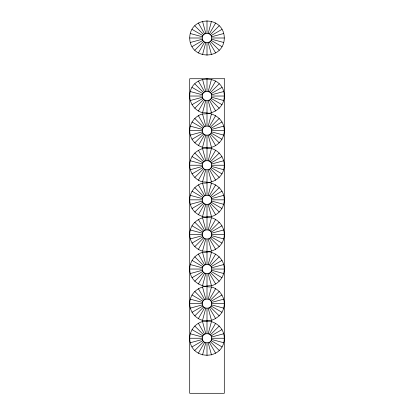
<?xml version="1.0" encoding="UTF-8"?>
<svg xmlns="http://www.w3.org/2000/svg" width="414" height="414" viewBox="0 0 414 414"><rect width="100%" height="100%" fill="white"/><g stroke="black" fill="none" stroke-linecap="round" stroke-linejoin="round"><path stroke-width="0.62" d="M189.7 38C189.964 15.406 224.036 15.406 224.3 38C224.036 60.599 189.964 60.599 189.7 38L202.28 38C202.053 31.94 211.947 31.94 211.72 38C211.947 44.065 202.053 44.065 202.28 38M189.7 96.027C189.964 73.433 224.036 73.433 224.3 96.027C224.165 107.878 213.536 114.336 202.524 113.917C195.144 115.941 189.741 122.984 189.7 130.633C189.835 142.483 200.464 148.942 211.476 148.522C218.856 150.546 224.259 157.584 224.3 165.233C224.165 177.083 213.536 183.542 202.524 183.128C195.144 185.146 189.741 192.189 189.7 199.838C189.835 211.689 200.464 218.147 211.476 217.728C218.856 219.751 224.259 226.794 224.3 234.443C224.165 246.289 213.536 252.747 202.524 252.333C195.144 254.351 189.741 261.394 189.7 269.043C189.835 280.894 200.464 287.352 211.476 286.933C218.856 288.956 224.259 296 224.3 303.648C224.165 315.494 213.536 321.952 202.524 321.538C195.144 323.557 189.741 330.6 189.7 338.248C189.964 360.848 224.036 360.848 224.3 338.248C224.165 326.398 213.536 319.944 202.524 320.358C195.144 318.34 189.741 311.297 189.7 303.648C189.835 291.798 200.464 285.339 211.476 285.753C218.856 283.735 224.259 276.692 224.3 269.043C224.165 257.192 213.536 250.734 202.524 251.153C195.144 249.13 189.741 242.092 189.7 234.443C189.835 222.592 200.464 216.134 211.476 216.548C218.856 214.53 224.259 207.486 224.3 199.838C224.165 187.987 213.536 181.529 202.524 181.948C195.144 179.924 189.741 172.881 189.7 165.233C189.835 153.387 200.464 146.929 211.476 147.343C218.856 145.324 224.259 138.281 224.3 130.633C224.165 118.782 213.536 112.323 202.524 112.743C195.144 110.719 189.741 103.676 189.7 96.027L202.28 96.027C202.053 89.967 211.947 89.967 211.72 96.027C211.947 102.087 202.053 102.087 202.28 96.027M202.28 130.633C202.053 124.573 211.947 124.573 211.72 130.633C211.947 136.692 202.053 136.692 202.28 130.633L189.7 130.633M202.28 165.233C202.053 159.173 211.947 159.173 211.72 165.233C211.947 171.298 202.053 171.298 202.28 165.233L189.7 165.233M202.28 199.838C202.053 193.778 211.947 193.778 211.72 199.838C211.947 205.898 202.053 205.898 202.28 199.838L189.7 199.838M202.28 234.443C202.053 228.378 211.947 228.378 211.72 234.443C211.947 240.503 202.053 240.503 202.28 234.443L189.7 234.443M202.28 269.043C202.053 262.983 211.947 262.983 211.72 269.043C211.947 275.103 202.053 275.103 202.28 269.043L189.7 269.043M202.28 303.648C202.053 297.583 211.947 297.583 211.72 303.648C211.947 309.708 202.053 309.708 202.28 303.648L189.7 303.648M202.28 338.248C202.053 332.188 211.947 332.188 211.72 338.248C211.947 344.313 202.053 344.313 202.28 338.248L189.7 338.248M202.524 54.715L205.779 42.559M208.221 33.446L211.476 21.29M202.524 112.743L205.779 100.586M208.221 91.473L211.476 79.317M202.524 147.343L205.779 135.192M208.221 126.073L211.476 113.917M202.524 181.948L205.779 169.792M208.221 160.679L211.476 148.522M202.524 216.548L205.779 204.397M208.221 195.279L211.476 183.128M202.524 251.153L205.779 238.997M208.221 229.884L211.476 217.728M202.524 285.753L205.779 273.602M208.221 264.484L211.476 252.333M202.524 320.358L205.779 308.202M208.221 299.089L211.476 286.933M202.524 354.964L205.779 342.808M208.221 333.694L211.476 321.538M198.347 52.987L204.64 42.088M209.36 33.917L215.653 23.018M198.347 111.014L204.64 100.116M209.36 91.944L215.653 81.046M198.347 145.614L204.64 134.716M209.36 126.544L215.653 115.646M198.347 180.219L204.64 169.321M209.36 161.149L215.653 150.251M198.347 214.819L204.64 203.926M209.36 195.75L215.653 184.856M198.347 249.425L204.64 238.526M209.36 230.355L215.653 219.456M198.347 284.025L204.64 273.131M209.36 264.955L215.653 254.061M198.347 318.63L204.64 307.731M209.36 299.56L215.653 288.661M198.347 353.235L204.64 342.337M209.36 334.165L215.653 323.267M194.766 50.234L203.662 41.338M210.338 34.667L219.234 25.766M194.766 108.261L203.662 99.365M210.338 92.689L219.234 83.794M194.766 142.866L203.662 133.97M210.338 127.295L219.234 118.399M194.766 177.466L203.662 168.57M210.338 161.9L219.234 152.999M194.766 212.071L203.662 203.176M210.338 196.5L219.234 187.604M194.766 246.677L203.662 237.776M210.338 231.105L219.234 222.204M194.766 281.277L203.662 272.381M210.338 265.705L219.234 256.809M194.766 315.882L203.662 306.981M210.338 300.31L219.234 291.415M194.766 350.482L203.662 341.586M210.338 334.916L219.234 326.015M192.018 46.653L202.912 40.36M211.088 35.64L221.982 29.353M192.018 104.68L202.912 98.387M211.088 93.667L221.982 87.38M192.018 139.28L202.912 132.992M211.088 128.273L221.982 121.98M192.018 173.885L202.912 167.592M211.088 162.873L221.982 156.585M192.018 208.49L202.912 202.198M211.088 197.478L221.982 191.185M192.018 243.09L202.912 236.798M211.088 232.083L221.982 225.79M192.018 277.696L202.912 271.403M211.088 266.683L221.982 260.39M192.018 312.296L202.912 306.008M211.088 301.288L221.982 294.996M192.018 346.901L202.912 340.608M211.088 335.889L221.982 329.601M190.29 42.482L202.441 39.221M211.559 36.779L223.71 33.524M190.29 100.509L202.441 97.249M211.559 94.806L223.71 91.551M190.29 135.109L202.441 131.854M211.559 129.411L223.71 126.156M190.29 169.714L202.441 166.454M211.559 164.011L223.71 160.756M190.29 204.314L202.441 201.059M211.559 198.617L223.71 195.361M190.29 238.919L202.441 235.664M211.559 233.222L223.71 229.961M190.29 273.519L202.441 270.264M211.559 267.822L223.71 264.567M190.29 308.125L202.441 304.87M211.559 302.427L223.71 299.167M190.29 342.73L202.441 339.47M211.559 337.027L223.71 333.772M211.72 38L224.3 38M211.72 96.027L224.3 96.027M211.72 130.633L224.3 130.633M211.72 165.233L224.3 165.233M211.72 199.838L224.3 199.838M211.72 234.443L224.3 234.443M211.72 269.043L224.3 269.043M211.72 303.648L224.3 303.648M211.72 338.248L224.3 338.248M190.29 33.524L202.441 36.779M211.559 39.221L223.71 42.482M190.29 91.551L202.441 94.806M211.559 97.249L223.71 100.509M190.29 126.156L202.441 129.411M211.559 131.854L223.71 135.109M190.29 160.756L202.441 164.011M211.559 166.454L223.71 169.714M190.29 195.361L202.441 198.617M211.559 201.059L223.71 204.314M190.29 229.961L202.441 233.222M211.559 235.664L223.71 238.919M190.29 264.567L202.441 267.822M211.559 270.264L223.71 273.519M190.29 299.167L202.441 302.427M211.559 304.87L223.71 308.125M190.29 333.772L202.441 337.027M211.559 339.47L223.71 342.73M192.018 29.353L202.912 35.64M211.088 40.36L221.982 46.653M192.018 87.38L202.912 93.667M211.088 98.387L221.982 104.68M192.018 121.98L202.912 128.273M211.088 132.992L221.982 139.28M192.018 156.585L202.912 162.873M211.088 167.592L221.982 173.885M192.018 191.185L202.912 197.478M211.088 202.198L221.982 208.49M192.018 225.79L202.912 232.083M211.088 236.798L221.982 243.09M192.018 260.39L202.912 266.683M211.088 271.403L221.982 277.696M192.018 294.996L202.912 301.288M211.088 306.008L221.982 312.296M192.018 329.601L202.912 335.889M211.088 340.608L221.982 346.901M194.766 25.766L203.662 34.667M210.338 41.338L219.234 50.234M194.766 83.794L203.662 92.689M210.338 99.365L219.234 108.261M194.766 118.399L203.662 127.295M210.338 133.97L219.234 142.866M194.766 152.999L203.662 161.9M210.338 168.57L219.234 177.466M194.766 187.604L203.662 196.5M210.338 203.176L219.234 212.071M194.766 222.204L203.662 231.105M210.338 237.776L219.234 246.677M194.766 256.809L203.662 265.705M210.338 272.381L219.234 281.277M194.766 291.415L203.662 300.31M210.338 306.981L219.234 315.882M194.766 326.015L203.662 334.916M210.338 341.586L219.234 350.482M198.347 23.018L204.64 33.917M209.36 42.088L215.653 52.987M198.347 81.046L204.64 91.944M209.36 100.116L215.653 111.014M198.347 115.646L204.64 126.544M209.36 134.716L215.653 145.614M198.347 150.251L204.64 161.149M209.36 169.321L215.653 180.219M198.347 184.856L204.64 195.75M209.36 203.926L215.653 214.819M198.347 219.456L204.64 230.355M209.36 238.526L215.653 249.425M198.347 254.061L204.64 264.955M209.36 273.131L215.653 284.025M198.347 288.661L204.64 299.56M209.36 307.731L215.653 318.63M198.347 323.267L204.64 334.165M209.36 342.337L215.653 353.235M202.524 21.29L205.779 33.446M208.221 42.559L211.476 54.715M202.524 79.317L205.779 91.473M208.221 100.586L211.476 112.743M202.524 113.917L205.779 126.073M208.221 135.192L211.476 147.343M202.524 148.522L205.779 160.679M208.221 169.792L211.476 181.948M202.524 183.128L205.779 195.279M208.221 204.397L211.476 216.548M202.524 217.728L205.779 229.884M208.221 238.997L211.476 251.153M202.524 252.333L205.779 264.484M208.221 273.602L211.476 285.753M202.524 286.933L205.779 299.089M208.221 308.202L211.476 320.358M202.524 321.538L205.779 333.694M208.221 342.808L211.476 354.964M207 20.7L207 33.28M207 42.72L207 55.305M207 78.727L207 91.308M207 100.747L207 125.913M207 135.352L207 160.518M207 169.952L207 195.118M207 204.557L207 229.723M207 239.157L207 264.323M207 273.763L207 298.929M207 308.363L207 333.529M207 342.968L207 355.554M224.3 78.727L189.7 78.727L189.7 393.3L224.3 393.3L224.3 78.727"/></g></svg>
